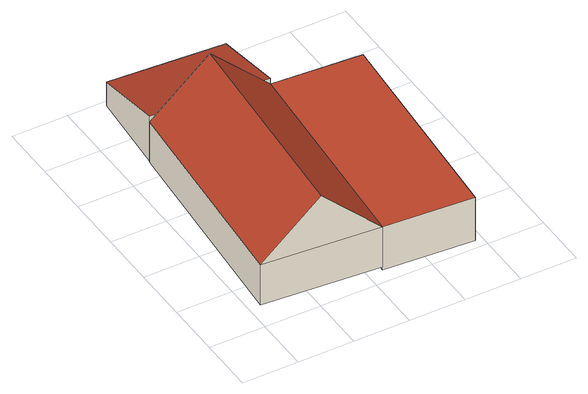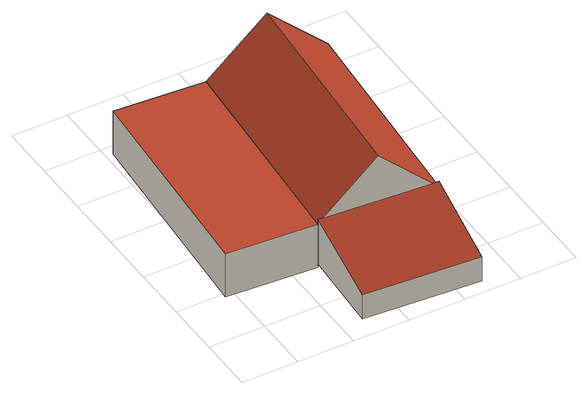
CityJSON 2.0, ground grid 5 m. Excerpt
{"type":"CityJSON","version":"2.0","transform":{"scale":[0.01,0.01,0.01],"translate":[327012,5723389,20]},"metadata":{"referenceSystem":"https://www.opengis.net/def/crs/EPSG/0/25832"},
"CityObjects":{
"building1":{"type":"Building","attributes":{"Geometrietyp2DReferenz":"3000","Gemeindeschluessel":"05170052","function":"31001_2720","roofType":"3100","measuredHeight":8.95},"address":[{"country":"Germany","locality":"Xanten","thoroughfareNumber":"37","thoroughfareName":"Hartingstraße"}],"geometry":[{"type":"Solid","lod":"2","boundaries":[[[[0,1,2,3]],[[4,5,1,0]],[[6,7,5,4]],[[3,2,7,6]],[[0,8,4]],[[6,9,3]],[[3,9,8,0]],[[4,8,9,6]],[[1,5,7,2]]]],"semantics":{"surfaces":[{"type":"WallSurface"},{"type":"RoofSurface"},{"type":"GroundSurface"}],"values":[[0,0,0,0,0,0,1,1,2]]}}]},
"building2":{"type":"Building","attributes":{"Geometrietyp2DReferenz":"3000","Gemeindeschluessel":"05170052","function":"31001_2463","roofType":"2100","measuredHeight":4.44},"address":[{"country":"Germany","locality":"Xanten","thoroughfareNumber":"37","thoroughfareName":"Hartingstraße"}],"geometry":[{"type":"Solid","lod":"2","boundaries":[[[[10,11,12,13]],[[14,15,11,10]],[[16,17,15,14]],[[13,12,17,16]],[[14,10,13,16]],[[11,15,17,12]]]],"semantics":{"surfaces":[{"type":"WallSurface"},{"type":"RoofSurface"},{"type":"GroundSurface"}],"values":[[0,0,0,0,1,2]]}}]},
"building3":{"type":"Building","attributes":{"Geometrietyp2DReferenz":"3000","Gemeindeschluessel":"05170052","function":"31001_2720","roofType":"1000","measuredHeight":4.29},"address":[{"country":"Germany","locality":"Xanten","thoroughfareNumber":"37","thoroughfareName":"Hartingstraße"}],"geometry":[{"type":"Solid","lod":"2","boundaries":[[[[18,19,20,3]],[[21,22,19,18]],[[0,23,22,21]],[[3,20,23,0]],[[21,18,3,0]],[[19,22,23,20]]]],"semantics":{"surfaces":[{"type":"WallSurface"},{"type":"RoofSurface"},{"type":"GroundSurface"}],"values":[[0,0,0,0,1,2]]}}]}
},
"vertices":[
[1137,139,473],[1137,139,73],[1279,2086,73],[1279,2086,473],[87,219,473],[87,219,73],[238,2159,473],[238,2159,73],[612,179,968],[759,2122,968],
[1279,2086,527],[1279,2086,83],[1328,2841,83],[1328,2841,322],[238,2159,526],[238,2159,83],[297,2910,322],[297,2910,83],
[2078,2029,473],[2078,2029,44],[1279,2086,44],[1935,82,473],[1935,82,44],[1137,139,44]
]}
